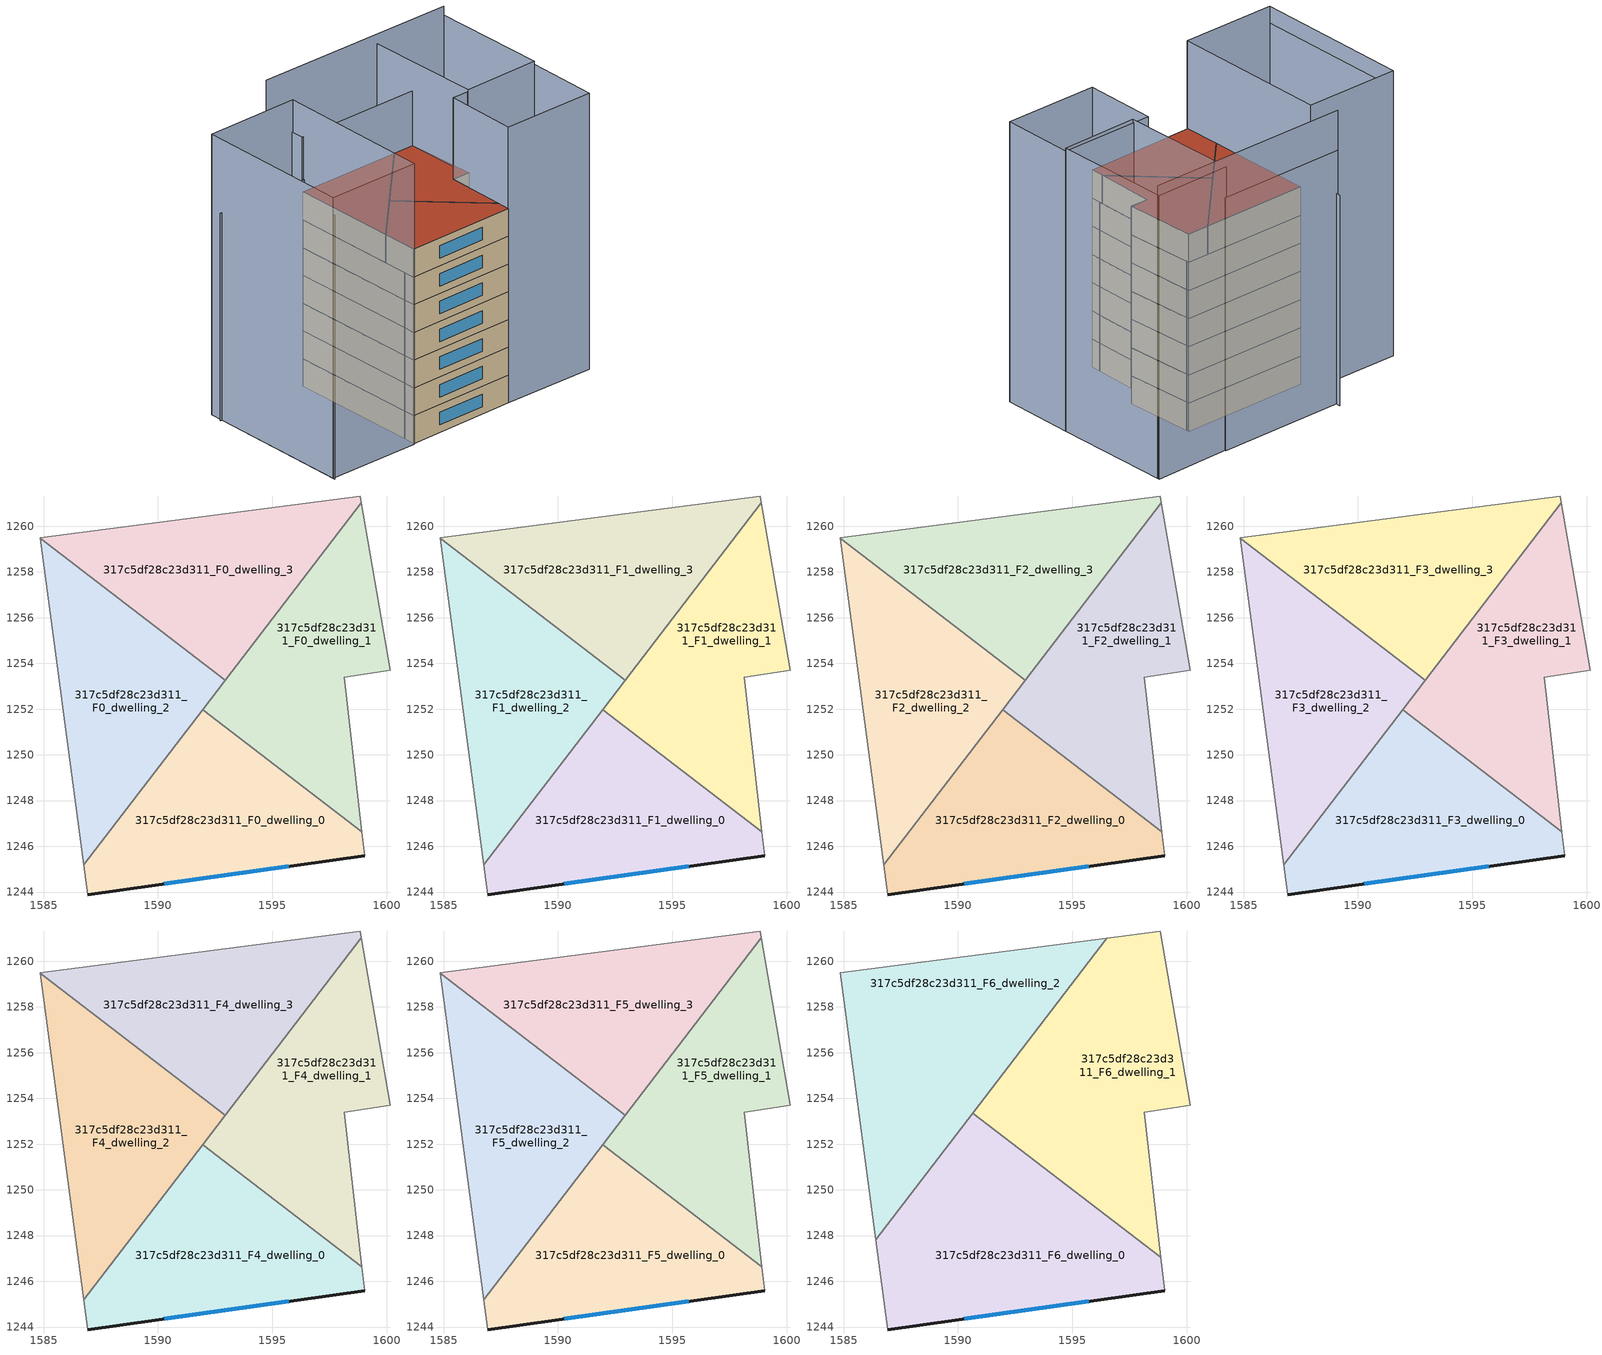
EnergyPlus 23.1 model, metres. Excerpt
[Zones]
317c5df28c23d311_F0_dwelling_0
 floor ground (EU_floor_Construction): 1598.92,1246.65 1599.05,1245.59 1586.94,1243.89 1586.76,1245.19 1591.96,1251.98 z0
 wall outside (EU_wall_Construction): 1586.94,1243.89 1599.05,1245.59 z0:3
 wall to 317c5df28c23d311_F0_dwelling_1 (EU_wall_Construction): 1598.92,1246.65 1591.96,1251.98 z0:3
 wall adiabatic (EU_wall_Construction): 1599.05,1245.59 1598.92,1246.65 / 1586.76,1245.19 1586.94,1243.89 z0:3
 wall to 317c5df28c23d311_F0_dwelling_2 (EU_wall_Construction): 1591.96,1251.98 1586.76,1245.19 z0:3
 window (EU_Window_Construction): 1590.27,1244.36 1595.71,1245.12 z0.83:2.17
317c5df28c23d311_F0_dwelling_1
 floor ground (EU_floor_Construction): 1598.9,1261.03 1600.15,1253.69 1598.15,1253.39 1598.92,1246.65 1591.96,1251.98 z0
 wall adiabatic (EU_wall_Construction): 1598.92,1246.65 1598.15,1253.39 1600.15,1253.69 1598.9,1261.03 z0:3
 wall to 317c5df28c23d311_F0_dwelling_3 (EU_wall_Construction): 1598.9,1261.03 1592.95,1253.27 z0:3
 wall to 317c5df28c23d311_F0_dwelling_2 (EU_wall_Construction): 1592.95,1253.27 1591.96,1251.98 z0:3
317c5df28c23d311_F0_dwelling_2
 floor ground (EU_floor_Construction): 1592.95,1253.27 1586.76,1245.19 1584.84,1259.48 z0
 wall to 317c5df28c23d311_F0_dwelling_3 (EU_wall_Construction): 1592.95,1253.27 1584.84,1259.48 z0:3
 wall adiabatic (EU_wall_Construction): 1584.84,1259.48 1586.76,1245.19 z0:3
317c5df28c23d311_F0_dwelling_3
 floor ground (EU_floor_Construction): 1598.85,1261.3 1598.9,1261.03 1592.95,1253.27 1584.84,1259.48 1584.84,1259.5 z0
 wall adiabatic (EU_wall_Construction): 1598.9,1261.03 1598.85,1261.3 1584.84,1259.5 1584.84,1259.48 z0:3
317c5df28c23d311_F1_dwelling_0
 floor to 317c5df28c23d311_F0_dwelling_0 (EU_floor_Construction): 1598.92,1246.65 1599.05,1245.59 1586.94,1243.89 1586.76,1245.19 1591.96,1251.98 z3
 wall outside (EU_wall_Construction): 1586.94,1243.89 1599.05,1245.59 z3:6
 wall to 317c5df28c23d311_F1_dwelling_1 (EU_wall_Construction): 1598.92,1246.65 1591.96,1251.98 z3:6
 wall adiabatic (EU_wall_Construction): 1599.05,1245.59 1598.92,1246.65 / 1586.76,1245.19 1586.94,1243.89 z3:6
 wall to 317c5df28c23d311_F1_dwelling_2 (EU_wall_Construction): 1591.96,1251.98 1586.76,1245.19 z3:6
 window (EU_Window_Construction): 1590.27,1244.36 1595.71,1245.12 z3.83:5.17
317c5df28c23d311_F1_dwelling_1
 floor to 317c5df28c23d311_F0_dwelling_1 (EU_floor_Construction): 1598.9,1261.03 1600.15,1253.69 1598.15,1253.39 1598.92,1246.65 1591.96,1251.98 z3
 wall adiabatic (EU_wall_Construction): 1598.92,1246.65 1598.15,1253.39 1600.15,1253.69 1598.9,1261.03 z3:6
 wall to 317c5df28c23d311_F1_dwelling_3 (EU_wall_Construction): 1598.9,1261.03 1592.95,1253.27 z3:6
 wall to 317c5df28c23d311_F1_dwelling_2 (EU_wall_Construction): 1592.95,1253.27 1591.96,1251.98 z3:6
317c5df28c23d311_F1_dwelling_2
 floor to 317c5df28c23d311_F0_dwelling_2 (EU_floor_Construction): 1592.95,1253.27 1586.76,1245.19 1584.84,1259.48 z3
 wall to 317c5df28c23d311_F1_dwelling_3 (EU_wall_Construction): 1592.95,1253.27 1584.84,1259.48 z3:6
 wall adiabatic (EU_wall_Construction): 1584.84,1259.48 1586.76,1245.19 z3:6
317c5df28c23d311_F1_dwelling_3
 floor to 317c5df28c23d311_F0_dwelling_3 (EU_floor_Construction): 1598.85,1261.3 1598.9,1261.03 1592.95,1253.27 1584.84,1259.48 1584.84,1259.5 z3
 wall adiabatic (EU_wall_Construction): 1598.9,1261.03 1598.85,1261.3 1584.84,1259.5 1584.84,1259.48 z3:6
317c5df28c23d311_F2_dwelling_0
 floor to 317c5df28c23d311_F1_dwelling_0 (EU_floor_Construction): 1598.92,1246.65 1599.05,1245.59 1586.94,1243.89 1586.76,1245.19 1591.96,1251.98 z6
 wall outside (EU_wall_Construction): 1586.94,1243.89 1599.05,1245.59 z6:9
 wall to 317c5df28c23d311_F2_dwelling_1 (EU_wall_Construction): 1598.92,1246.65 1591.96,1251.98 z6:9
 wall adiabatic (EU_wall_Construction): 1599.05,1245.59 1598.92,1246.65 / 1586.76,1245.19 1586.94,1243.89 z6:9
 wall to 317c5df28c23d311_F2_dwelling_2 (EU_wall_Construction): 1591.96,1251.98 1586.76,1245.19 z6:9
 window (EU_Window_Construction): 1590.27,1244.36 1595.71,1245.12 z6.83:8.17
317c5df28c23d311_F2_dwelling_1
 floor to 317c5df28c23d311_F1_dwelling_1 (EU_floor_Construction): 1598.9,1261.03 1600.15,1253.69 1598.15,1253.39 1598.92,1246.65 1591.96,1251.98 z6
 wall adiabatic (EU_wall_Construction): 1598.92,1246.65 1598.15,1253.39 1600.15,1253.69 1598.9,1261.03 z6:9
 wall to 317c5df28c23d311_F2_dwelling_3 (EU_wall_Construction): 1598.9,1261.03 1592.95,1253.27 z6:9
 wall to 317c5df28c23d311_F2_dwelling_2 (EU_wall_Construction): 1592.95,1253.27 1591.96,1251.98 z6:9
317c5df28c23d311_F2_dwelling_2
 floor to 317c5df28c23d311_F1_dwelling_2 (EU_floor_Construction): 1592.95,1253.27 1586.76,1245.19 1584.84,1259.48 z6
 wall to 317c5df28c23d311_F2_dwelling_3 (EU_wall_Construction): 1592.95,1253.27 1584.84,1259.48 z6:9
 wall adiabatic (EU_wall_Construction): 1584.84,1259.48 1586.76,1245.19 z6:9
317c5df28c23d311_F2_dwelling_3
 floor to 317c5df28c23d311_F1_dwelling_3 (EU_floor_Construction): 1598.85,1261.3 1598.9,1261.03 1592.95,1253.27 1584.84,1259.48 1584.84,1259.5 z6
 wall adiabatic (EU_wall_Construction): 1598.9,1261.03 1598.85,1261.3 1584.84,1259.5 1584.84,1259.48 z6:9
317c5df28c23d311_F3_dwelling_0
 floor to 317c5df28c23d311_F2_dwelling_0 (EU_floor_Construction): 1598.92,1246.65 1599.05,1245.59 1586.94,1243.89 1586.76,1245.19 1591.96,1251.98 z9
 wall outside (EU_wall_Construction): 1586.94,1243.89 1599.05,1245.59 z9:12
 wall to 317c5df28c23d311_F3_dwelling_1 (EU_wall_Construction): 1598.92,1246.65 1591.96,1251.98 z9:12
 wall adiabatic (EU_wall_Construction): 1599.05,1245.59 1598.92,1246.65 / 1586.76,1245.19 1586.94,1243.89 z9:12
 wall to 317c5df28c23d311_F3_dwelling_2 (EU_wall_Construction): 1591.96,1251.98 1586.76,1245.19 z9:12
 window (EU_Window_Construction): 1590.27,1244.36 1595.71,1245.12 z9.83:11.17
317c5df28c23d311_F3_dwelling_1
 floor to 317c5df28c23d311_F2_dwelling_1 (EU_floor_Construction): 1598.9,1261.03 1600.15,1253.69 1598.15,1253.39 1598.92,1246.65 1591.96,1251.98 z9
 wall adiabatic (EU_wall_Construction): 1598.92,1246.65 1598.15,1253.39 1600.15,1253.69 1598.9,1261.03 z9:12
 wall to 317c5df28c23d311_F3_dwelling_3 (EU_wall_Construction): 1598.9,1261.03 1592.95,1253.27 z9:12
 wall to 317c5df28c23d311_F3_dwelling_2 (EU_wall_Construction): 1592.95,1253.27 1591.96,1251.98 z9:12
317c5df28c23d311_F3_dwelling_2
 floor to 317c5df28c23d311_F2_dwelling_2 (EU_floor_Construction): 1592.95,1253.27 1586.76,1245.19 1584.84,1259.48 z9
 wall to 317c5df28c23d311_F3_dwelling_3 (EU_wall_Construction): 1592.95,1253.27 1584.84,1259.48 z9:12
 wall adiabatic (EU_wall_Construction): 1584.84,1259.48 1586.76,1245.19 z9:12
317c5df28c23d311_F3_dwelling_3
 floor to 317c5df28c23d311_F2_dwelling_3 (EU_floor_Construction): 1598.85,1261.3 1598.9,1261.03 1592.95,1253.27 1584.84,1259.48 1584.84,1259.5 z9
 wall adiabatic (EU_wall_Construction): 1598.9,1261.03 1598.85,1261.3 1584.84,1259.5 1584.84,1259.48 z9:12
317c5df28c23d311_F4_dwelling_0
 floor to 317c5df28c23d311_F3_dwelling_0 (EU_floor_Construction): 1598.92,1246.65 1599.05,1245.59 1586.94,1243.89 1586.76,1245.19 1591.96,1251.98 z12
 wall outside (EU_wall_Construction): 1586.94,1243.89 1599.05,1245.59 z12:15
 wall to 317c5df28c23d311_F4_dwelling_1 (EU_wall_Construction): 1598.92,1246.65 1591.96,1251.98 z12:15
 wall adiabatic (EU_wall_Construction): 1599.05,1245.59 1598.92,1246.65 / 1586.76,1245.19 1586.94,1243.89 z12:15
 wall to 317c5df28c23d311_F4_dwelling_2 (EU_wall_Construction): 1591.96,1251.98 1586.76,1245.19 z12:15
 window (EU_Window_Construction): 1590.27,1244.36 1595.71,1245.12 z12.83:14.17
317c5df28c23d311_F4_dwelling_1
 floor to 317c5df28c23d311_F3_dwelling_1 (EU_floor_Construction): 1598.9,1261.03 1600.15,1253.69 1598.15,1253.39 1598.92,1246.65 1591.96,1251.98 z12
 wall adiabatic (EU_wall_Construction): 1598.92,1246.65 1598.15,1253.39 1600.15,1253.69 1598.9,1261.03 z12:15
 wall to 317c5df28c23d311_F4_dwelling_3 (EU_wall_Construction): 1598.9,1261.03 1592.95,1253.27 z12:15
 wall to 317c5df28c23d311_F4_dwelling_2 (EU_wall_Construction): 1592.95,1253.27 1591.96,1251.98 z12:15
317c5df28c23d311_F4_dwelling_2
 floor to 317c5df28c23d311_F3_dwelling_2 (EU_floor_Construction): 1592.95,1253.27 1586.76,1245.19 1584.84,1259.48 z12
 wall to 317c5df28c23d311_F4_dwelling_3 (EU_wall_Construction): 1592.95,1253.27 1584.84,1259.48 z12:15
 wall adiabatic (EU_wall_Construction): 1584.84,1259.48 1586.76,1245.19 z12:15
317c5df28c23d311_F4_dwelling_3
 floor to 317c5df28c23d311_F3_dwelling_3 (EU_floor_Construction): 1598.85,1261.3 1598.9,1261.03 1592.95,1253.27 1584.84,1259.48 1584.84,1259.5 z12
 wall adiabatic (EU_wall_Construction): 1598.9,1261.03 1598.85,1261.3 1584.84,1259.5 1584.84,1259.48 z12:15
317c5df28c23d311_F5_dwelling_0
 floor to 317c5df28c23d311_F4_dwelling_0 (EU_floor_Construction): 1598.92,1246.65 1599.05,1245.59 1586.94,1243.89 1586.76,1245.19 1591.96,1251.98 z15
 wall outside (EU_wall_Construction): 1586.94,1243.89 1599.05,1245.59 z15:18
 wall to 317c5df28c23d311_F5_dwelling_1 (EU_wall_Construction): 1598.92,1246.65 1591.96,1251.98 z15:18
 wall adiabatic (EU_wall_Construction): 1599.05,1245.59 1598.92,1246.65 / 1586.76,1245.19 1586.94,1243.89 z15:18
 wall to 317c5df28c23d311_F5_dwelling_2 (EU_wall_Construction): 1591.96,1251.98 1586.76,1245.19 z15:18
 window (EU_Window_Construction): 1590.27,1244.36 1595.71,1245.12 z15.83:17.17
317c5df28c23d311_F5_dwelling_1
 floor to 317c5df28c23d311_F4_dwelling_1 (EU_floor_Construction): 1598.9,1261.03 1600.15,1253.69 1598.15,1253.39 1598.92,1246.65 1591.96,1251.98 z15
 wall adiabatic (EU_wall_Construction): 1598.92,1246.65 1598.15,1253.39 1600.15,1253.69 1598.9,1261.03 z15:18
 wall to 317c5df28c23d311_F5_dwelling_3 (EU_wall_Construction): 1598.9,1261.03 1592.95,1253.27 z15:18
 wall to 317c5df28c23d311_F5_dwelling_2 (EU_wall_Construction): 1592.95,1253.27 1591.96,1251.98 z15:18
317c5df28c23d311_F5_dwelling_2
 floor to 317c5df28c23d311_F4_dwelling_2 (EU_floor_Construction): 1592.95,1253.27 1586.76,1245.19 1584.84,1259.48 z15
 wall to 317c5df28c23d311_F5_dwelling_3 (EU_wall_Construction): 1592.95,1253.27 1584.84,1259.48 z15:18
 wall adiabatic (EU_wall_Construction): 1584.84,1259.48 1586.76,1245.19 z15:18
317c5df28c23d311_F5_dwelling_3
 floor to 317c5df28c23d311_F4_dwelling_3 (EU_floor_Construction): 1598.85,1261.3 1598.9,1261.03 1592.95,1253.27 1584.84,1259.48 1584.84,1259.5 z15
 wall adiabatic (EU_wall_Construction): 1598.9,1261.03 1598.85,1261.3 1584.84,1259.5 1584.84,1259.48 z15:18
317c5df28c23d311_F6_dwelling_0
 floor to 317c5df28c23d311_F5_dwelling_0 (EU_floor_Construction): 1598.92,1246.65 1599.05,1245.59 1586.94,1243.89 1586.76,1245.19 1591.96,1251.98 z18
 floor to 317c5df28c23d311_F5_dwelling_1 (EU_floor_Construction): 1598.88,1247.04 1598.92,1246.65 1591.96,1251.98 1592.14,1252.21 z18
 floor to 317c5df28c23d311_F5_dwelling_2 (EU_floor_Construction): 1592.14,1252.21 1586.76,1245.19 1586.41,1247.82 1590.65,1253.35 z18
 wall outside (EU_wall_Construction): 1586.94,1243.89 1599.05,1245.59 z18:21
 wall to 317c5df28c23d311_F6_dwelling_1 (EU_wall_Construction): 1598.88,1247.04 1590.65,1253.35 z18:21
 wall adiabatic (EU_wall_Construction): 1599.05,1245.59 1598.88,1247.04 / 1586.41,1247.82 1586.94,1243.89 z18:21
 wall to 317c5df28c23d311_F6_dwelling_2 (EU_wall_Construction): 1590.65,1253.35 1586.41,1247.82 z18:21
 window (EU_Window_Construction): 1590.27,1244.36 1595.71,1245.12 z18.83:20.17
 roof outside (EU_roof_Construction): 1599.05,1245.59 1598.88,1247.04 1590.65,1253.35 1586.41,1247.82 1586.94,1243.89 z21
317c5df28c23d311_F6_dwelling_1
 floor to 317c5df28c23d311_F5_dwelling_1 (EU_floor_Construction): 1598.9,1261.03 1600.15,1253.69 1598.15,1253.39 1598.88,1247.04 1592.14,1252.21 z18
 floor to 317c5df28c23d311_F5_dwelling_3 (EU_floor_Construction): 1598.85,1261.3 1598.9,1261.03 1592.95,1253.27 1591.46,1254.41 1596.51,1261 z18
 floor to 317c5df28c23d311_F5_dwelling_2 (EU_floor_Construction): 1592.95,1253.27 1592.14,1252.21 1590.65,1253.35 1591.46,1254.41 z18
 wall adiabatic (EU_wall_Construction): 1598.88,1247.04 1598.15,1253.39 1600.15,1253.69 1598.85,1261.3 1596.51,1261 z18:21
 wall to 317c5df28c23d311_F6_dwelling_2 (EU_wall_Construction): 1596.51,1261 1590.65,1253.35 z18:21
 roof outside (EU_roof_Construction): 1598.88,1247.04 1598.15,1253.39 1600.15,1253.69 1598.85,1261.3 1596.51,1261 1590.65,1253.35 z21
317c5df28c23d311_F6_dwelling_2
 floor to 317c5df28c23d311_F5_dwelling_2 (EU_floor_Construction): 1591.46,1254.41 1586.41,1247.82 1584.84,1259.48 z18
 floor to 317c5df28c23d311_F5_dwelling_3 (EU_floor_Construction): 1596.51,1261 1591.46,1254.41 1584.84,1259.48 1584.84,1259.5 z18
 wall adiabatic (EU_wall_Construction): 1596.51,1261 1584.84,1259.5 1586.41,1247.82 z18:21
 roof outside (EU_roof_Construction): 1586.41,1247.82 1596.51,1261 1584.84,1259.5 z21
shading: 1574.63,1258.2 1576.67,1242.29 z0:28.5; 1598.09,1253.44 1608.35,1254.69 / 1608.35,1254.69 1609.31,1246.84 / 1609.31,1246.84 1599.05,1245.59 / 1599.05,1245.59 1598.09,1253.44 z0:29.8; 1576.63,1242.49 1574.43,1259.7 / 1574.43,1259.7 1584.75,1261.02 / 1584.75,1261.02 1586.95,1243.81 / 1586.95,1243.81 1576.63,1242.49 z0:30.3; 1606.53,1267.51 1608.35,1254.69 / 1608.35,1254.69 1599.88,1253.48 / 1599.88,1253.48 1598.05,1266.3 / 1598.05,1266.3 1606.53,1267.51 z0:30.1; 1584.3,1265.12 1584.86,1259.27 / 1584.86,1259.27 1574.4,1258.25 z0:22.4; 1598.85,1261.3 1584.8,1259.5 / 1584.8,1259.5 1584.14,1264.61 / 1584.14,1264.61 1598.19,1266.41 / 1598.19,1266.41 1598.85,1261.3 z0:26.9; 1606.56,1267.3 1584.06,1264.47 z0:31.1
[Building]
EU S2 Campaign: North Axis=0; Terrain=City; Solar Distribution=FullExterior
[Site:Location]
Lyon-Bron: Latitude=45.75; Longitude=5; Time Zone=1; Elevation=198
[SizingPeriod:WeatherFileDays]
AnnualSizingPeriod: Begin Month=1; Begin Day of Month=1; End Month=12; End Day of Month=31; Day of Week for Start Day=Monday; Use Weather File Daylight Saving Period=No; Use Weather File Rain and Snow Indicators=No
[MATERIAL]
EU_InternalMass_Material: Roughness=MediumRough; Thickness=0.1; Conductivity=1; Density=1800; Specific Heat=900; Thermal Absorptance=0.9; Solar Absorptance=0.7; Visible Absorptance=0.7
[MATERIAL:NOMASS] Roughness=MediumRough; Thermal Absorptance=0.9; Solar Absorptance=0.7; Visible Absorptance=0.7
Name | Thermal Resistance
EU_wall_NoMass | 0.87146
EU_roof_NoMass | 0.842276
EU_floor_NoMass | 0.496999
[WINDOWMATERIAL:SIMPLEGLAZINGSYSTEM]
EU_Window_SimpleGlazing: UFactor=2.2525; Solar Heat Gain Coefficient=0.76; Visible Transmittance=0.76
[CONSTRUCTION]
EU_wall_Construction: EU_wall_NoMass
EU_roof_Construction: EU_roof_NoMass
EU_floor_Construction: EU_floor_NoMass
EU_Window_Construction: EU_Window_SimpleGlazing
EU_InternalMass_Construction: EU_InternalMass_Material
[ZONE] Type=1; Multiplier=1; Ceiling Height=autocalculate; Floor Area=autocalculate; Part of Total Floor Area=Yes
Name | Volume
317c5df28c23d311_F0_dwelling_0; 317c5df28c23d311_F1_dwelling_0; 317c5df28c23d311_F2_dwelling_0; 317c5df28c23d311_F3_dwelling_0; 317c5df28c23d311_F4_dwelling_0; 317c5df28c23d311_F5_dwelling_0 | 156.056
317c5df28c23d311_F6_dwelling_0 | 208.059
317c5df28c23d311_F0_dwelling_1; 317c5df28c23d311_F1_dwelling_1; 317c5df28c23d311_F2_dwelling_1; 317c5df28c23d311_F3_dwelling_1; 317c5df28c23d311_F4_dwelling_1; 317c5df28c23d311_F5_dwelling_1 | 156.034
317c5df28c23d311_F6_dwelling_1 | 208.061
317c5df28c23d311_F0_dwelling_2; 317c5df28c23d311_F1_dwelling_2; 317c5df28c23d311_F2_dwelling_2; 317c5df28c23d311_F3_dwelling_2; 317c5df28c23d311_F4_dwelling_2; 317c5df28c23d311_F5_dwelling_2 | 156.026
317c5df28c23d311_F6_dwelling_2 | 208.069
317c5df28c23d311_F0_dwelling_3; 317c5df28c23d311_F1_dwelling_3; 317c5df28c23d311_F2_dwelling_3; 317c5df28c23d311_F3_dwelling_3; 317c5df28c23d311_F4_dwelling_3; 317c5df28c23d311_F5_dwelling_3 | 156.031
[INTERNALMASS] Construction=EU_InternalMass_Construction
Name | Zone or ZoneList | Surface Area
317c5df28c23d311_F0_dwelling_0_EU_InternalMass | 317c5df28c23d311_F0_dwelling_0 | 52.021
317c5df28c23d311_F0_dwelling_1_EU_InternalMass | 317c5df28c23d311_F0_dwelling_1 | 52.0116
317c5df28c23d311_F0_dwelling_2_EU_InternalMass | 317c5df28c23d311_F0_dwelling_2 | 52.0081
317c5df28c23d311_F0_dwelling_3_EU_InternalMass | 317c5df28c23d311_F0_dwelling_3 | 52.0093
317c5df28c23d311_F1_dwelling_0_EU_InternalMass | 317c5df28c23d311_F1_dwelling_0 | 52.021
317c5df28c23d311_F1_dwelling_1_EU_InternalMass | 317c5df28c23d311_F1_dwelling_1 | 52.0116
317c5df28c23d311_F1_dwelling_2_EU_InternalMass | 317c5df28c23d311_F1_dwelling_2 | 52.0081
317c5df28c23d311_F1_dwelling_3_EU_InternalMass | 317c5df28c23d311_F1_dwelling_3 | 52.0093
317c5df28c23d311_F2_dwelling_0_EU_InternalMass | 317c5df28c23d311_F2_dwelling_0 | 52.021
317c5df28c23d311_F2_dwelling_1_EU_InternalMass | 317c5df28c23d311_F2_dwelling_1 | 52.0116
317c5df28c23d311_F2_dwelling_2_EU_InternalMass | 317c5df28c23d311_F2_dwelling_2 | 52.0081
317c5df28c23d311_F2_dwelling_3_EU_InternalMass | 317c5df28c23d311_F2_dwelling_3 | 52.0093
317c5df28c23d311_F3_dwelling_0_EU_InternalMass | 317c5df28c23d311_F3_dwelling_0 | 52.021
317c5df28c23d311_F3_dwelling_1_EU_InternalMass | 317c5df28c23d311_F3_dwelling_1 | 52.0116
317c5df28c23d311_F3_dwelling_2_EU_InternalMass | 317c5df28c23d311_F3_dwelling_2 | 52.0081
317c5df28c23d311_F3_dwelling_3_EU_InternalMass | 317c5df28c23d311_F3_dwelling_3 | 52.0093
317c5df28c23d311_F4_dwelling_0_EU_InternalMass | 317c5df28c23d311_F4_dwelling_0 | 52.021
317c5df28c23d311_F4_dwelling_1_EU_InternalMass | 317c5df28c23d311_F4_dwelling_1 | 52.0116
317c5df28c23d311_F4_dwelling_2_EU_InternalMass | 317c5df28c23d311_F4_dwelling_2 | 52.0081
317c5df28c23d311_F4_dwelling_3_EU_InternalMass | 317c5df28c23d311_F4_dwelling_3 | 52.0093
317c5df28c23d311_F5_dwelling_0_EU_InternalMass | 317c5df28c23d311_F5_dwelling_0 | 52.021
317c5df28c23d311_F5_dwelling_1_EU_InternalMass | 317c5df28c23d311_F5_dwelling_1 | 52.0116
317c5df28c23d311_F5_dwelling_2_EU_InternalMass | 317c5df28c23d311_F5_dwelling_2 | 52.0081
317c5df28c23d311_F5_dwelling_3_EU_InternalMass | 317c5df28c23d311_F5_dwelling_3 | 52.0093
317c5df28c23d311_F6_dwelling_0_EU_InternalMass | 317c5df28c23d311_F6_dwelling_0 | 69.3557
317c5df28c23d311_F6_dwelling_1_EU_InternalMass | 317c5df28c23d311_F6_dwelling_1 | 69.3514
317c5df28c23d311_F6_dwelling_2_EU_InternalMass | 317c5df28c23d311_F6_dwelling_2 | 69.3564
[OTHEREQUIPMENT] Fuel Type=Electricity; Design Level Calculation Method=Watts/Area; Power per Zone Floor Area=1; Fraction Latent=0; Fraction Radiant=0; Fraction Lost=0; Carbon Dioxide Generation Rate=0; EndUse Subcategory=EU_Step8_InternalGains
Name | Zone or ZoneList or Space or SpaceList | Schedule
EU_Step8_InternalGain_317c5df28c23d311_F0_dwelling_0_f000 | 317c5df28c23d311_F0_dwelling_0 | EU_Step8_GainSchedule_317c5df28c23d311_F0_dwelling_0_f000
EU_Step8_InternalGain_317c5df28c23d311_F0_dwelling_1_f000 | 317c5df28c23d311_F0_dwelling_1 | EU_Step8_GainSchedule_317c5df28c23d311_F0_dwelling_1_f000
EU_Step8_InternalGain_317c5df28c23d311_F0_dwelling_2_f000 | 317c5df28c23d311_F0_dwelling_2 | EU_Step8_GainSchedule_317c5df28c23d311_F0_dwelling_2_f000
EU_Step8_InternalGain_317c5df28c23d311_F0_dwelling_3_f000 | 317c5df28c23d311_F0_dwelling_3 | EU_Step8_GainSchedule_317c5df28c23d311_F0_dwelling_3_f000
EU_Step8_InternalGain_317c5df28c23d311_F1_dwelling_0_f000 | 317c5df28c23d311_F1_dwelling_0 | EU_Step8_GainSchedule_317c5df28c23d311_F1_dwelling_0_f000
EU_Step8_InternalGain_317c5df28c23d311_F1_dwelling_1_f000 | 317c5df28c23d311_F1_dwelling_1 | EU_Step8_GainSchedule_317c5df28c23d311_F1_dwelling_1_f000
EU_Step8_InternalGain_317c5df28c23d311_F1_dwelling_2_f000 | 317c5df28c23d311_F1_dwelling_2 | EU_Step8_GainSchedule_317c5df28c23d311_F1_dwelling_2_f000
EU_Step8_InternalGain_317c5df28c23d311_F1_dwelling_3_f000 | 317c5df28c23d311_F1_dwelling_3 | EU_Step8_GainSchedule_317c5df28c23d311_F1_dwelling_3_f000
EU_Step8_InternalGain_317c5df28c23d311_F2_dwelling_0_f000 | 317c5df28c23d311_F2_dwelling_0 | EU_Step8_GainSchedule_317c5df28c23d311_F2_dwelling_0_f000
EU_Step8_InternalGain_317c5df28c23d311_F2_dwelling_1_f000 | 317c5df28c23d311_F2_dwelling_1 | EU_Step8_GainSchedule_317c5df28c23d311_F2_dwelling_1_f000
EU_Step8_InternalGain_317c5df28c23d311_F2_dwelling_2_f000 | 317c5df28c23d311_F2_dwelling_2 | EU_Step8_GainSchedule_317c5df28c23d311_F2_dwelling_2_f000
EU_Step8_InternalGain_317c5df28c23d311_F2_dwelling_3_f000 | 317c5df28c23d311_F2_dwelling_3 | EU_Step8_GainSchedule_317c5df28c23d311_F2_dwelling_3_f000
EU_Step8_InternalGain_317c5df28c23d311_F3_dwelling_0_f000 | 317c5df28c23d311_F3_dwelling_0 | EU_Step8_GainSchedule_317c5df28c23d311_F3_dwelling_0_f000
EU_Step8_InternalGain_317c5df28c23d311_F3_dwelling_1_f000 | 317c5df28c23d311_F3_dwelling_1 | EU_Step8_GainSchedule_317c5df28c23d311_F3_dwelling_1_f000
EU_Step8_InternalGain_317c5df28c23d311_F3_dwelling_2_f000 | 317c5df28c23d311_F3_dwelling_2 | EU_Step8_GainSchedule_317c5df28c23d311_F3_dwelling_2_f000
EU_Step8_InternalGain_317c5df28c23d311_F3_dwelling_3_f000 | 317c5df28c23d311_F3_dwelling_3 | EU_Step8_GainSchedule_317c5df28c23d311_F3_dwelling_3_f000
EU_Step8_InternalGain_317c5df28c23d311_F4_dwelling_0_f000 | 317c5df28c23d311_F4_dwelling_0 | EU_Step8_GainSchedule_317c5df28c23d311_F4_dwelling_0_f000
EU_Step8_InternalGain_317c5df28c23d311_F4_dwelling_1_f000 | 317c5df28c23d311_F4_dwelling_1 | EU_Step8_GainSchedule_317c5df28c23d311_F4_dwelling_1_f000
EU_Step8_InternalGain_317c5df28c23d311_F4_dwelling_2_f000 | 317c5df28c23d311_F4_dwelling_2 | EU_Step8_GainSchedule_317c5df28c23d311_F4_dwelling_2_f000
EU_Step8_InternalGain_317c5df28c23d311_F4_dwelling_3_f000 | 317c5df28c23d311_F4_dwelling_3 | EU_Step8_GainSchedule_317c5df28c23d311_F4_dwelling_3_f000
EU_Step8_InternalGain_317c5df28c23d311_F5_dwelling_0_f000 | 317c5df28c23d311_F5_dwelling_0 | EU_Step8_GainSchedule_317c5df28c23d311_F5_dwelling_0_f000
EU_Step8_InternalGain_317c5df28c23d311_F5_dwelling_1_f000 | 317c5df28c23d311_F5_dwelling_1 | EU_Step8_GainSchedule_317c5df28c23d311_F5_dwelling_1_f000
EU_Step8_InternalGain_317c5df28c23d311_F5_dwelling_2_f000 | 317c5df28c23d311_F5_dwelling_2 | EU_Step8_GainSchedule_317c5df28c23d311_F5_dwelling_2_f000
EU_Step8_InternalGain_317c5df28c23d311_F5_dwelling_3_f000 | 317c5df28c23d311_F5_dwelling_3 | EU_Step8_GainSchedule_317c5df28c23d311_F5_dwelling_3_f000
EU_Step8_InternalGain_317c5df28c23d311_F6_dwelling_0_f000 | 317c5df28c23d311_F6_dwelling_0 | EU_Step8_GainSchedule_317c5df28c23d311_F6_dwelling_0_f000
EU_Step8_InternalGain_317c5df28c23d311_F6_dwelling_1_f000 | 317c5df28c23d311_F6_dwelling_1 | EU_Step8_GainSchedule_317c5df28c23d311_F6_dwelling_1_f000
EU_Step8_InternalGain_317c5df28c23d311_F6_dwelling_2_f000 | 317c5df28c23d311_F6_dwelling_2 | EU_Step8_GainSchedule_317c5df28c23d311_F6_dwelling_2_f000
[ZONEVENTILATION:DESIGNFLOWRATE] Schedule=EU_AlwaysOn; Design Flow Rate Calculation Method=AirChanges/Hour; Air Changes per Hour=0.425; Ventilation Type=Natural; Fan Pressure Rise=0; Fan Total Efficiency=1; Constant Term Coefficient=1; Temperature Term Coefficient=0; Velocity Term Coefficient=0; Velocity Squared Term Coefficient=0; Minimum Indoor Temperature=-100; Maximum Indoor Temperature=100; Delta Temperature=-100; Minimum Outdoor Temperature=-100; Maximum Outdoor Temperature=100; Maximum Wind Speed=40
Name | Zone or ZoneList or Space or SpaceList
EU_ConstantAir_317c5df28c23d311_F0_dwelling_0 | 317c5df28c23d311_F0_dwelling_0
EU_ConstantAir_317c5df28c23d311_F0_dwelling_1 | 317c5df28c23d311_F0_dwelling_1
EU_ConstantAir_317c5df28c23d311_F0_dwelling_2 | 317c5df28c23d311_F0_dwelling_2
EU_ConstantAir_317c5df28c23d311_F0_dwelling_3 | 317c5df28c23d311_F0_dwelling_3
EU_ConstantAir_317c5df28c23d311_F1_dwelling_0 | 317c5df28c23d311_F1_dwelling_0
EU_ConstantAir_317c5df28c23d311_F1_dwelling_1 | 317c5df28c23d311_F1_dwelling_1
EU_ConstantAir_317c5df28c23d311_F1_dwelling_2 | 317c5df28c23d311_F1_dwelling_2
EU_ConstantAir_317c5df28c23d311_F1_dwelling_3 | 317c5df28c23d311_F1_dwelling_3
EU_ConstantAir_317c5df28c23d311_F2_dwelling_0 | 317c5df28c23d311_F2_dwelling_0
EU_ConstantAir_317c5df28c23d311_F2_dwelling_1 | 317c5df28c23d311_F2_dwelling_1
EU_ConstantAir_317c5df28c23d311_F2_dwelling_2 | 317c5df28c23d311_F2_dwelling_2
EU_ConstantAir_317c5df28c23d311_F2_dwelling_3 | 317c5df28c23d311_F2_dwelling_3
EU_ConstantAir_317c5df28c23d311_F3_dwelling_0 | 317c5df28c23d311_F3_dwelling_0
EU_ConstantAir_317c5df28c23d311_F3_dwelling_1 | 317c5df28c23d311_F3_dwelling_1
EU_ConstantAir_317c5df28c23d311_F3_dwelling_2 | 317c5df28c23d311_F3_dwelling_2
EU_ConstantAir_317c5df28c23d311_F3_dwelling_3 | 317c5df28c23d311_F3_dwelling_3
EU_ConstantAir_317c5df28c23d311_F4_dwelling_0 | 317c5df28c23d311_F4_dwelling_0
EU_ConstantAir_317c5df28c23d311_F4_dwelling_1 | 317c5df28c23d311_F4_dwelling_1
EU_ConstantAir_317c5df28c23d311_F4_dwelling_2 | 317c5df28c23d311_F4_dwelling_2
EU_ConstantAir_317c5df28c23d311_F4_dwelling_3 | 317c5df28c23d311_F4_dwelling_3
EU_ConstantAir_317c5df28c23d311_F5_dwelling_0 | 317c5df28c23d311_F5_dwelling_0
EU_ConstantAir_317c5df28c23d311_F5_dwelling_1 | 317c5df28c23d311_F5_dwelling_1
EU_ConstantAir_317c5df28c23d311_F5_dwelling_2 | 317c5df28c23d311_F5_dwelling_2
EU_ConstantAir_317c5df28c23d311_F5_dwelling_3 | 317c5df28c23d311_F5_dwelling_3
EU_ConstantAir_317c5df28c23d311_F6_dwelling_0 | 317c5df28c23d311_F6_dwelling_0
EU_ConstantAir_317c5df28c23d311_F6_dwelling_1 | 317c5df28c23d311_F6_dwelling_1
EU_ConstantAir_317c5df28c23d311_F6_dwelling_2 | 317c5df28c23d311_F6_dwelling_2
[HVACTEMPLATE:THERMOSTAT] Constant Heating Setpoint=20; Constant Cooling Setpoint=50
EU_HeatOnly_317c5df28c23d311_F0_dwelling_0; EU_HeatOnly_317c5df28c23d311_F0_dwelling_1; EU_HeatOnly_317c5df28c23d311_F0_dwelling_2; EU_HeatOnly_317c5df28c23d311_F0_dwelling_3; EU_HeatOnly_317c5df28c23d311_F1_dwelling_0; EU_HeatOnly_317c5df28c23d311_F1_dwelling_1; EU_HeatOnly_317c5df28c23d311_F1_dwelling_2; EU_HeatOnly_317c5df28c23d311_F1_dwelling_3; EU_HeatOnly_317c5df28c23d311_F2_dwelling_0; EU_HeatOnly_317c5df28c23d311_F2_dwelling_1; EU_HeatOnly_317c5df28c23d311_F2_dwelling_2; EU_HeatOnly_317c5df28c23d311_F2_dwelling_3; EU_HeatOnly_317c5df28c23d311_F3_dwelling_0; EU_HeatOnly_317c5df28c23d311_F3_dwelling_1; EU_HeatOnly_317c5df28c23d311_F3_dwelling_2; EU_HeatOnly_317c5df28c23d311_F3_dwelling_3; EU_HeatOnly_317c5df28c23d311_F4_dwelling_0; EU_HeatOnly_317c5df28c23d311_F4_dwelling_1; EU_HeatOnly_317c5df28c23d311_F4_dwelling_2; EU_HeatOnly_317c5df28c23d311_F4_dwelling_3; EU_HeatOnly_317c5df28c23d311_F5_dwelling_0; EU_HeatOnly_317c5df28c23d311_F5_dwelling_1; EU_HeatOnly_317c5df28c23d311_F5_dwelling_2; EU_HeatOnly_317c5df28c23d311_F5_dwelling_3; EU_HeatOnly_317c5df28c23d311_F6_dwelling_0; EU_HeatOnly_317c5df28c23d311_F6_dwelling_1; EU_HeatOnly_317c5df28c23d311_F6_dwelling_2
[HVACTEMPLATE:ZONE:IDEALLOADSAIRSYSTEM] System Availability Schedule=EU_AlwaysOn; Maximum Heating Supply Air Temperature=50; Minimum Cooling Supply Air Temperature=13; Maximum Heating Supply Air Humidity Ratio=0.0156; Minimum Cooling Supply Air Humidity Ratio=0.0077; Heating Limit=NoLimit; Cooling Limit=NoLimit; Heating Availability Schedule=EU_AlwaysOn; Cooling Availability Schedule=EU_CoolingOff; Dehumidification Control Type=ConstantSensibleHeatRatio; Cooling Sensible Heat Ratio=0.7; Dehumidification Setpoint=60; Humidification Control Type=None; Humidification Setpoint=30; Outdoor Air Method=None; Outdoor Air Flow Rate per Person=0.00944; Outdoor Air Flow Rate per Zone Floor Area=0; Outdoor Air Flow Rate per Zone=0; Demand Controlled Ventilation Type=None; Outdoor Air Economizer Type=NoEconomizer; Heat Recovery Type=None; Sensible Heat Recovery Effectiveness=0.7; Latent Heat Recovery Effectiveness=0.65
Name | Template Thermostat
317c5df28c23d311_F0_dwelling_0 | EU_HeatOnly_317c5df28c23d311_F0_dwelling_0
317c5df28c23d311_F0_dwelling_1 | EU_HeatOnly_317c5df28c23d311_F0_dwelling_1
317c5df28c23d311_F0_dwelling_2 | EU_HeatOnly_317c5df28c23d311_F0_dwelling_2
317c5df28c23d311_F0_dwelling_3 | EU_HeatOnly_317c5df28c23d311_F0_dwelling_3
317c5df28c23d311_F1_dwelling_0 | EU_HeatOnly_317c5df28c23d311_F1_dwelling_0
317c5df28c23d311_F1_dwelling_1 | EU_HeatOnly_317c5df28c23d311_F1_dwelling_1
317c5df28c23d311_F1_dwelling_2 | EU_HeatOnly_317c5df28c23d311_F1_dwelling_2
317c5df28c23d311_F1_dwelling_3 | EU_HeatOnly_317c5df28c23d311_F1_dwelling_3
317c5df28c23d311_F2_dwelling_0 | EU_HeatOnly_317c5df28c23d311_F2_dwelling_0
317c5df28c23d311_F2_dwelling_1 | EU_HeatOnly_317c5df28c23d311_F2_dwelling_1
317c5df28c23d311_F2_dwelling_2 | EU_HeatOnly_317c5df28c23d311_F2_dwelling_2
317c5df28c23d311_F2_dwelling_3 | EU_HeatOnly_317c5df28c23d311_F2_dwelling_3
317c5df28c23d311_F3_dwelling_0 | EU_HeatOnly_317c5df28c23d311_F3_dwelling_0
317c5df28c23d311_F3_dwelling_1 | EU_HeatOnly_317c5df28c23d311_F3_dwelling_1
317c5df28c23d311_F3_dwelling_2 | EU_HeatOnly_317c5df28c23d311_F3_dwelling_2
317c5df28c23d311_F3_dwelling_3 | EU_HeatOnly_317c5df28c23d311_F3_dwelling_3
317c5df28c23d311_F4_dwelling_0 | EU_HeatOnly_317c5df28c23d311_F4_dwelling_0
317c5df28c23d311_F4_dwelling_1 | EU_HeatOnly_317c5df28c23d311_F4_dwelling_1
317c5df28c23d311_F4_dwelling_2 | EU_HeatOnly_317c5df28c23d311_F4_dwelling_2
317c5df28c23d311_F4_dwelling_3 | EU_HeatOnly_317c5df28c23d311_F4_dwelling_3
317c5df28c23d311_F5_dwelling_0 | EU_HeatOnly_317c5df28c23d311_F5_dwelling_0
317c5df28c23d311_F5_dwelling_1 | EU_HeatOnly_317c5df28c23d311_F5_dwelling_1
317c5df28c23d311_F5_dwelling_2 | EU_HeatOnly_317c5df28c23d311_F5_dwelling_2
317c5df28c23d311_F5_dwelling_3 | EU_HeatOnly_317c5df28c23d311_F5_dwelling_3
317c5df28c23d311_F6_dwelling_0 | EU_HeatOnly_317c5df28c23d311_F6_dwelling_0
317c5df28c23d311_F6_dwelling_1 | EU_HeatOnly_317c5df28c23d311_F6_dwelling_1
317c5df28c23d311_F6_dwelling_2 | EU_HeatOnly_317c5df28c23d311_F6_dwelling_2
[SIZING:ZONE] Zone Cooling Design Supply Air Temperature Input Method=SupplyAirTemperature; Zone Cooling Design Supply Air Temperature=13; Zone Heating Design Supply Air Temperature Input Method=SupplyAirTemperature; Zone Heating Design Supply Air Temperature=50; Zone Cooling Design Supply Air Humidity Ratio=0.008; Zone Heating Design Supply Air Humidity Ratio=0.008; Cooling Design Air Flow Method=DesignDay; Cooling Design Air Flow Rate=0; Cooling Minimum Air Flow per Zone Floor Area=0.000762; Cooling Minimum Air Flow=0; Cooling Minimum Air Flow Fraction=0.2; Heating Design Air Flow Method=DesignDay; Heating Design Air Flow Rate=0; Heating Maximum Air Flow per Zone Floor Area=0.002032; Heating Maximum Air Flow=0.141576; Heating Maximum Air Flow Fraction=0.3; Account for Dedicated Outdoor Air System=No; Dedicated Outdoor Air System Control Strategy=NeutralSupplyAir; Dedicated Outdoor Air Low Setpoint Temperature for Design=autosize; Dedicated Outdoor Air High Setpoint Temperature for Design=autosize; Zone Load Sizing Method=Sensible Load Only No Latent Load; Zone Latent Cooling Design Supply Air Humidity Ratio Input Method=HumidityRatioDifference; Zone Cooling Design Supply Air Humidity Ratio Difference=0.005; Zone Latent Heating Design Supply Air Humidity Ratio Input Method=HumidityRatioDifference; Zone Humidification Design Supply Air Humidity Ratio Difference=0.005
317c5df28c23d311_F0_dwelling_0; 317c5df28c23d311_F0_dwelling_1; 317c5df28c23d311_F0_dwelling_2; 317c5df28c23d311_F0_dwelling_3; 317c5df28c23d311_F1_dwelling_0; 317c5df28c23d311_F1_dwelling_1; 317c5df28c23d311_F1_dwelling_2; 317c5df28c23d311_F1_dwelling_3; 317c5df28c23d311_F2_dwelling_0; 317c5df28c23d311_F2_dwelling_1; 317c5df28c23d311_F2_dwelling_2; 317c5df28c23d311_F2_dwelling_3; 317c5df28c23d311_F3_dwelling_0; 317c5df28c23d311_F3_dwelling_1; 317c5df28c23d311_F3_dwelling_2; 317c5df28c23d311_F3_dwelling_3; 317c5df28c23d311_F4_dwelling_0; 317c5df28c23d311_F4_dwelling_1; 317c5df28c23d311_F4_dwelling_2; 317c5df28c23d311_F4_dwelling_3; 317c5df28c23d311_F5_dwelling_0; 317c5df28c23d311_F5_dwelling_1; 317c5df28c23d311_F5_dwelling_2; 317c5df28c23d311_F5_dwelling_3; 317c5df28c23d311_F6_dwelling_0; 317c5df28c23d311_F6_dwelling_1; 317c5df28c23d311_F6_dwelling_2
[SCHEDULE:CONSTANT]
Name | Hourly Value
EU_AlwaysOn | 1
EU_CoolingOff | 0
[SCHEDULE:FILE] Column Number=1; Rows to Skip at Top=0; Number of Hours of Data=8760; Column Separator=Comma; Interpolate to Timestep=No; Minutes per Item=60; Adjust Schedule for Daylight Savings=Yes
Name | File
EU_Step8_GainSchedule_317c5df28c23d311_F0_dwelling_0_f000 | ../../schedules/317c5df28c23d311/317c5df28c23d311_F0_dwelling_0_f000_gain.csv
EU_Step8_GainSchedule_317c5df28c23d311_F0_dwelling_1_f000 | ../../schedules/317c5df28c23d311/317c5df28c23d311_F0_dwelling_1_f000_gain.csv
EU_Step8_GainSchedule_317c5df28c23d311_F0_dwelling_2_f000 | ../../schedules/317c5df28c23d311/317c5df28c23d311_F0_dwelling_2_f000_gain.csv
EU_Step8_GainSchedule_317c5df28c23d311_F0_dwelling_3_f000 | ../../schedules/317c5df28c23d311/317c5df28c23d311_F0_dwelling_3_f000_gain.csv
EU_Step8_GainSchedule_317c5df28c23d311_F1_dwelling_0_f000 | ../../schedules/317c5df28c23d311/317c5df28c23d311_F1_dwelling_0_f000_gain.csv
EU_Step8_GainSchedule_317c5df28c23d311_F1_dwelling_1_f000 | ../../schedules/317c5df28c23d311/317c5df28c23d311_F1_dwelling_1_f000_gain.csv
EU_Step8_GainSchedule_317c5df28c23d311_F1_dwelling_2_f000 | ../../schedules/317c5df28c23d311/317c5df28c23d311_F1_dwelling_2_f000_gain.csv
EU_Step8_GainSchedule_317c5df28c23d311_F1_dwelling_3_f000 | ../../schedules/317c5df28c23d311/317c5df28c23d311_F1_dwelling_3_f000_gain.csv
EU_Step8_GainSchedule_317c5df28c23d311_F2_dwelling_0_f000 | ../../schedules/317c5df28c23d311/317c5df28c23d311_F2_dwelling_0_f000_gain.csv
EU_Step8_GainSchedule_317c5df28c23d311_F2_dwelling_1_f000 | ../../schedules/317c5df28c23d311/317c5df28c23d311_F2_dwelling_1_f000_gain.csv
EU_Step8_GainSchedule_317c5df28c23d311_F2_dwelling_2_f000 | ../../schedules/317c5df28c23d311/317c5df28c23d311_F2_dwelling_2_f000_gain.csv
EU_Step8_GainSchedule_317c5df28c23d311_F2_dwelling_3_f000 | ../../schedules/317c5df28c23d311/317c5df28c23d311_F2_dwelling_3_f000_gain.csv
EU_Step8_GainSchedule_317c5df28c23d311_F3_dwelling_0_f000 | ../../schedules/317c5df28c23d311/317c5df28c23d311_F3_dwelling_0_f000_gain.csv
EU_Step8_GainSchedule_317c5df28c23d311_F3_dwelling_1_f000 | ../../schedules/317c5df28c23d311/317c5df28c23d311_F3_dwelling_1_f000_gain.csv
EU_Step8_GainSchedule_317c5df28c23d311_F3_dwelling_2_f000 | ../../schedules/317c5df28c23d311/317c5df28c23d311_F3_dwelling_2_f000_gain.csv
EU_Step8_GainSchedule_317c5df28c23d311_F3_dwelling_3_f000 | ../../schedules/317c5df28c23d311/317c5df28c23d311_F3_dwelling_3_f000_gain.csv
EU_Step8_GainSchedule_317c5df28c23d311_F4_dwelling_0_f000 | ../../schedules/317c5df28c23d311/317c5df28c23d311_F4_dwelling_0_f000_gain.csv
EU_Step8_GainSchedule_317c5df28c23d311_F4_dwelling_1_f000 | ../../schedules/317c5df28c23d311/317c5df28c23d311_F4_dwelling_1_f000_gain.csv
EU_Step8_GainSchedule_317c5df28c23d311_F4_dwelling_2_f000 | ../../schedules/317c5df28c23d311/317c5df28c23d311_F4_dwelling_2_f000_gain.csv
EU_Step8_GainSchedule_317c5df28c23d311_F4_dwelling_3_f000 | ../../schedules/317c5df28c23d311/317c5df28c23d311_F4_dwelling_3_f000_gain.csv
EU_Step8_GainSchedule_317c5df28c23d311_F5_dwelling_0_f000 | ../../schedules/317c5df28c23d311/317c5df28c23d311_F5_dwelling_0_f000_gain.csv
EU_Step8_GainSchedule_317c5df28c23d311_F5_dwelling_1_f000 | ../../schedules/317c5df28c23d311/317c5df28c23d311_F5_dwelling_1_f000_gain.csv
EU_Step8_GainSchedule_317c5df28c23d311_F5_dwelling_2_f000 | ../../schedules/317c5df28c23d311/317c5df28c23d311_F5_dwelling_2_f000_gain.csv
EU_Step8_GainSchedule_317c5df28c23d311_F5_dwelling_3_f000 | ../../schedules/317c5df28c23d311/317c5df28c23d311_F5_dwelling_3_f000_gain.csv
EU_Step8_GainSchedule_317c5df28c23d311_F6_dwelling_0_f000 | ../../schedules/317c5df28c23d311/317c5df28c23d311_F6_dwelling_0_f000_gain.csv
EU_Step8_GainSchedule_317c5df28c23d311_F6_dwelling_1_f000 | ../../schedules/317c5df28c23d311/317c5df28c23d311_F6_dwelling_1_f000_gain.csv
EU_Step8_GainSchedule_317c5df28c23d311_F6_dwelling_2_f000 | ../../schedules/317c5df28c23d311/317c5df28c23d311_F6_dwelling_2_f000_gain.csv
